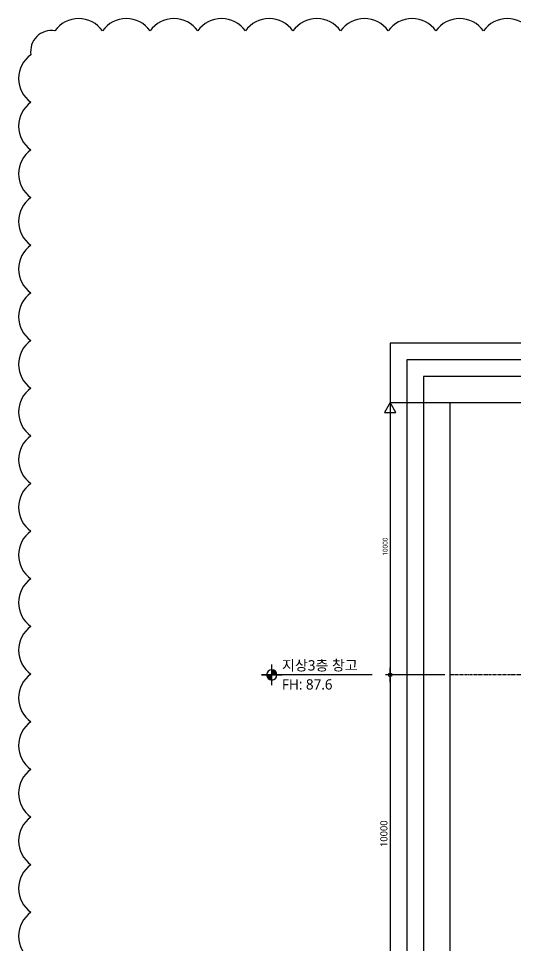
# Model space of a CAD drawing. Header units: millimetres. Extents: x -65167 to 413267, y -17142 to 66587.
# Drawn here: x 245223 to 260873, y 37407 to 66587 of the extents above; entities that cross this region are included whole.
import ezdxf
from ezdxf.enums import TextEntityAlignment as Align

# ---------------------------------------------------------------- set-up
doc = ezdxf.new("R2010")
doc.units = ezdxf.units.MM
doc.header["$LTSCALE"] = 75
doc.header["$MEASUREMENT"] = 0
doc.header["$PDSIZE"] = -10
doc.linetypes.add('CENTER', pattern=[2, 1.25, -0.25, 0.25, -0.25])
doc.layers.get('0').update_dxf_attribs({"linetype": 'CONTINUOUS'})
doc.layers.get('Defpoints').update_dxf_attribs({"color": 171, "linetype": 'CONTINUOUS'})
for name, color, linetype in [('CEN(ST)', 1, 'CENTER'), ('NDIM', 7, 'CONTINUOUS'), ('SYM', 7, 'CONTINUOUS'), ('TEXT(AXIS)', 2, 'CONTINUOUS')]:
    doc.layers.add(name, color=color, linetype=linetype)
doc.layers.add('CHECK', color=30, linetype='CONTINUOUS', plot=False)
doc.styles.add('CGS', font='cgse', dxfattribs={"bigfont": 'cgs'})
doc.styles.add('나눔바른고딕', font='NanumBarunGothic.ttf')
doc.dimstyles.new('NDIM 1200', dxfattribs={"dimscale": 75, "dimtxt": 3, "dimasz": 1, "dimexe": 2, "dimexo": 2, "dimgap": 1, "dimtad": 1, "dimdec": 0, "dimdsep": 46, "dimtxsty": 'CGS', "dimblk": 'DOT0', "dimcen": 1, "dimdle": 8, "dimclrd": 256, "dimclre": 256, "dimclrt": 256, "dimadec": 0, "dimazin": 0, "dimtfac": 1, "dimtdec": 0, "dimtix": 1, "dimtmove": 2, "dimatfit": 3, "dimldrblk": 'DOT0', "dimfxl": 1, "dimtolj": 1, "dimtzin": 0, "dimlwd": -1, "dimlwe": -1, "dimarcsym": 0})

# ---------------------------------------------------------------- blocks, each defined once
blk = doc.blocks.new('A$C19853FC8')
at = {"layer": 'SYM'}
for p, q in [((1800, 0), (1800, 3600)), ((3600, 1800), (0, 1800))]:
    blk.add_line(p, q, dxfattribs=at)
blk.add_circle((1800, 1800), 900, dxfattribs=at)
for points in [[(900, 1800), (1800, 2700), (914, 1959), (1643, 2686)], [(914, 1959), (1643, 2686), (954, 2112), (1492, 2646)], [(954, 2112), (1492, 2646), (1025, 2260), (1346, 2576)], [(1025, 2260), (1346, 2576), (1109, 2378), (1222, 2491)], [(1800, 900), (2700, 1800), (1959, 914), (2686, 1643)], [(1959, 914), (2686, 1643), (2112, 954), (2646, 1492)], [(2112, 954), (2646, 1492), (2260, 1025), (2576, 1346)], [(2260, 1025), (2576, 1346), (2378, 1109), (2491, 1222)]]:
    blk.add_solid(points, dxfattribs=at)
at = {"layer": 'SYM', "linetype": 'Continuous'}
for points in [[(1800, 2700), (1800, 1800), (900, 1800)], [(2700, 1800), (1800, 900), (1800, 1800)]]:
    blk.add_solid(points, dxfattribs=at)
blk = doc.blocks.new('DOT0')
blk.add_line((-3, 0), (3, 0))
at = {"color": 6}
blk.add_circle((0, 0), 0.75, dxfattribs=at)
blk = doc.blocks.new('*D1052')
at = {"layer": 'Defpoints', "color": 0, "ltscale": 0.4, "transparency": 16777216}
for p in [(258802, 45925), (256927, 35925), (258802, 35925)]:
    blk.add_point(p, dxfattribs=at)
at = {"layer": 'NDIM', "ltscale": 0.4, "transparency": 16777216}
for p, q in [((258652, 45925), (256777, 45925)), ((256927, 45850), (256927, 36000)), ((258652, 35925), (256777, 35925))]:
    blk.add_line(p, q, dxfattribs=at)
at = {"layer": 'NDIM', "ltscale": 0.4, "transparency": 16777216, "xscale": 75, "yscale": 75, "zscale": 75}
for p, rotation in [((256927, 45925), 90), ((256927, 35925), 270)]:
    blk.add_blockref('DOT0', p, dxfattribs=dict(at, rotation=rotation))
at = {"layer": 'NDIM', "ltscale": 0.4, "transparency": 16777216, "insert": (256730, 40925), "char_height": 225, "attachment_point": 5, "rotation": 90, "style": '나눔바른고딕'}
blk.add_mtext('\\A1;10000', dxfattribs=at)

msp = doc.modelspace()

# ---------------------------------------------------------------- linework, layer by layer
msp.add_lwpolyline([(257107.3, 54183.3), (256926.9, 54495.8), (256746.5, 54183.3)], close=True)
at = {"layer": 'CEN(ST)'}
msp.add_line((280217.1, 45925), (258801.9, 45925), dxfattribs=at)
at = {"layer": 'CHECK'}
msp.add_lwpolyline([(261366.8, 66196.9, 0.5205671), (259866.8, 66196.9, 0.5205671), (258366.8, 66196.9, 0.5205671), (256866.8, 66196.9, 0.5205671), (255366.8, 66196.9, 0.5205671), (253866.8, 66196.9, 0.5205671), (252366.8, 66196.9, 0.5205671), (250866.8, 66196.9, 0.5205671), (249366.8, 66196.9, 0.5205671), (247866.8, 66196.9, 0.5205671), (246366.8, 66196.9, 0.5205671), (245614, 65449.7, 0.5205671), (245614, 63949.7, 0.5205671), (245614, 62449.7, 0.5205671), (245614, 60949.7, 0.5205671), (245614, 59449.7, 0.5205671), (245614, 57949.7, 0.5205671), (245614, 56449.7, 0.5205671), (245614, 54949.7, 0.5205671), (245614, 53449.7, 0.5205671), (245614, 51949.7, 0.5205671), (245614, 50449.7, 0.5205671), (245614, 48949.7, 0.5205671), (245614, 47449.7, 0.5205671), (245614, 45949.7, 0.5205671), (245614, 44449.7, 0.5205671), (245614, 42949.7, 0.5205671), (245614, 41449.7, 0.5205671), (245614, 39949.7, 0.5205671), (245614, 38449.7, 0.5205671), (245614, 36949.7, 0.5205671)], format="xyb", dxfattribs=at)
at = {"layer": 'Defpoints', "ltscale": 1000}
for points in [[(256926.9, 9316.1), (282317.1, 9316.1), (282317.1, 56370.8), (256926.9, 56370.8)], [(257451.9, 9916.1), (281567.1, 9916.1), (281567.1, 55845.8), (257451.9, 55845.8)], [(257976.9, 9916.1), (281042.1, 9916.1), (281042.1, 55320.8), (257976.9, 55320.8)]]:
    msp.add_lwpolyline(points, close=True, dxfattribs=at)
msp.add_lwpolyline([(258801.9, 54495.8), (258801.9, 9916.1), (280217.1, 9916.1), (280217.1, 54495.8)], dxfattribs=at)
at = {"layer": 'NDIM', "ltscale": 0.4}
msp.add_line((256926.9, 54495.8), (256926.9, 45925), dxfattribs=at)
at = {"layer": 'SYM', "ltscale": 1000}
msp.add_line((256364.1, 45925), (252875.1, 45925), dxfattribs=at)
at = {"layer": 'SYM', "ltscale": 10000}
msp.add_lwpolyline([(256926.9, 54495.8), (271147.5, 54495.8), (271336.2, 54169), (271336.2, 54822.6), (271524.9, 54495.8), (282317.1, 54495.8)], dxfattribs=at)

# ---------------------------------------------------------------- block references
at = {"ltscale": 1000, "xscale": -0.18, "yscale": 0.18, "zscale": 0.18}
msp.add_blockref('A$C19853FC8', (253523.1, 45601), dxfattribs=at)

# ---------------------------------------------------------------- texts
at = {"layer": 'NDIM', "ltscale": 0.4, "insert": (256769.4, 49962.4), "char_height": 150, "attachment_point": 5, "rotation": 90, "style": '나눔바른고딕'}
msp.add_mtext('\\A1;10000', dxfattribs=at)
at = {"layer": 'TEXT(AXIS)', "style": '나눔바른고딕'}
for s, p in [('지상3층 창고', (253520.1, 46225)), ('FH: 87.6', (253520.1, 45625))]:
    msp.add_text(s, height=324, dxfattribs=at).set_placement(p, align=Align.MIDDLE_LEFT)

# ---------------------------------------------------------------- dimensions: what is measured, and where the dimension line sits
at = {"layer": 'NDIM', "ltscale": 0.4}
dim = msp.add_linear_dim(base=(256926.9, 35925), p1=(258801.9, 45925), p2=(258801.9, 35925), angle=270, dimstyle='NDIM 1200', override={"dimtxsty": '나눔바른고딕'}, dxfattribs=at)
dim.commit()
dim.dimension.update_dxf_attribs({"geometry": '*D1052', "text_midpoint": (256729.7, 40925)})

doc.saveas('drawing.dxf')
